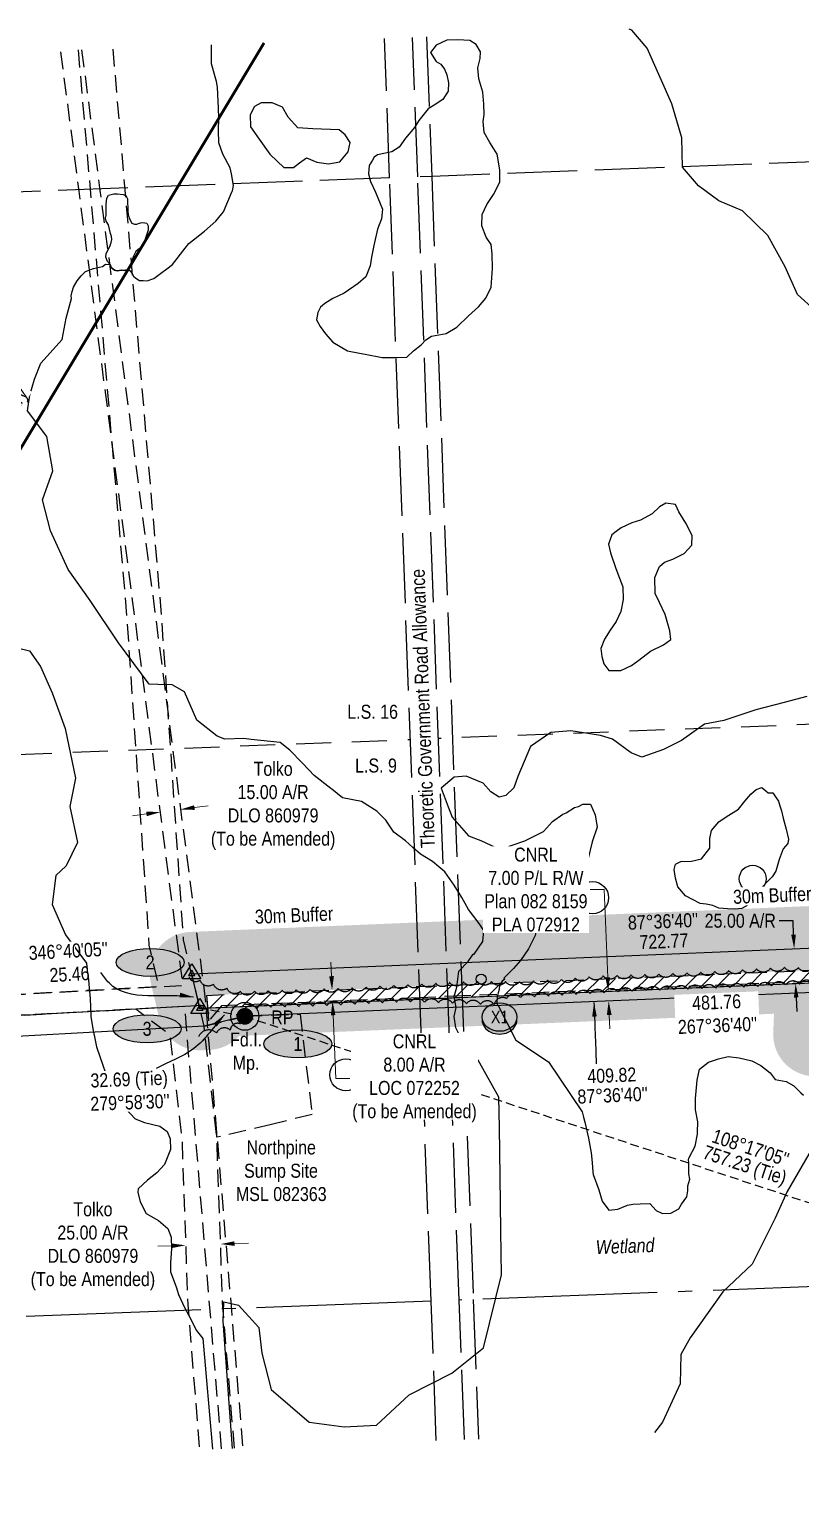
# Model space of a CAD drawing. Extents: x 659618 to 663059, y 6178642 to 6181580.
# Drawn here: x 660386 to 660939, y 6178898 to 6179942 of the extents above; entities that cross this region are included whole.
import ezdxf
from ezdxf.enums import TextEntityAlignment as Align

# ---------------------------------------------------------------- set-up
doc = ezdxf.new("R2010")
doc.units = 0
doc.header["$LTSCALE"] = 5
doc.header["$PDSIZE"] = 0.5
for name, pattern in [('0', [1, 1, 0]), ('DASHDOT2', [12.7, 6.35, -3.175, 0, -3.175]), ('foc-ACCESSROAD', [3.75, 2.5, -1.25]), ('foc-LSD', [8, 5, -3]), ('foc-QUARTERLINE', [33, 25, -3, 2, -3]), ('foc-TIELINE', [1.875, 1.25, -0.625]), ('foc-UNSURVEYED', [12.5, 10, -2.5])]:
    doc.linetypes.add(name, pattern=pattern)
doc.layers.get('Defpoints').update_dxf_attribs({"color": 9})
for name, color, linetype in [('35', 37, 'Continuous'), ('AS-WILDLIFE', 131, 'DASHDOT2'), ('C-AR', 13, 'foc-ACCESSROAD'), ('C-RW', 13, 'Continuous'), ('F-AR', 190, 'foc-ACCESSROAD'), ('F-WS', 190, 'foc-ACCESSROAD'), ('L-BD', 7, 'Continuous'), ('L-MON', 1, 'Continuous'), ('L-QSEC', 8, 'foc-QUARTERLINE'), ('L-ROAD-T', 7, 'Continuous'), ('L-SECTION-LSD', 7, 'foc-LSD'), ('L-TIE', 7, 'foc-TIELINE'), ('L-TIE-T', 7, 'Continuous'), ('L-USEC', 7, 'foc-UNSURVEYED'), ('P-BUFFER-H 30m', 51, 'Continuous'), ('P-BUFFER-T', 40, 'Continuous'), ('P-CROSSINGS', 250, 'Continuous'), ('P-ELEVATION', 7, 'Continuous'), ('P-PROPOSED', 10, 'Continuous'), ('P-PROPOSED-EXISTING-H', 59, 'Continuous'), ('P-PROPOSED-H', 21, 'Continuous'), ('P-TXT', 4, 'Continuous'), ('T-BUSH', 110, '0'), ('T-WATER', 160, 'Continuous'), ('WETLAND', 143, 'Continuous')]:
    doc.layers.add(name, color=color, linetype=linetype)
for name, color, linetype, lineweight in [('C-EZE-T', 13, 'Continuous', 9), ('C-RW-T', 13, 'Continuous', 9), ('F-AR-T', 190, 'Continuous', 9), ('F-WS-T', 190, 'Continuous', 9)]:
    doc.layers.add(name, color=color, linetype=linetype, lineweight=lineweight)
doc.styles.add('100L', font='ARIALN.TTF', dxfattribs={"height": 11})
doc.styles.add('240', font='ARIALN.TTF', dxfattribs={"height": 30})
doc.styles.add('80', font='ARIALN.TTF', dxfattribs={"height": 10})
doc.styles.add('80CG', font='ARIALN.TTF', dxfattribs={"height": 10})
doc.styles.add('80L', font='ARIALN.TTF', dxfattribs={"height": 10})
doc.styles.add('Crossing', font='ARIALN.TTF', dxfattribs={"height": 10})
doc.dimstyles.new('Compass 5 000', dxfattribs={"dimscale": 5, "dimtxt": 9, "dimasz": 2, "dimexe": 0.2, "dimexo": 0.0625, "dimgap": 0.5, "dimtad": 0, "dimtih": 1, "dimtoh": 1, "dimzin": 0, "dimdsep": 46, "dimtxsty": '80CG', "dimcen": 0.1, "dimse1": 1, "dimse2": 1, "dimclrd": 256, "dimclrt": 256, "dimaunit": 1, "dimadec": 4, "dimazin": 0, "dimtfac": 0.06, "dimtofl": 0, "dimtmove": 0, "dimatfit": 1, "dimfxl": 0.2, "dimtolj": 1, "dimtzin": 0, "dimlwd": -1, "dimarcsym": 0})

# ---------------------------------------------------------------- blocks, each defined once
blk = doc.blocks.new('fdia')
at = {"color": 255, "const_width": 1}
blk.add_lwpolyline([(-0.5, 0, 1), (0.5, 0, 1)], format="xyb", close=True, dxfattribs=at)
blk = doc.blocks.new('Fdiaa')
blk.add_blockref('fdia', (0, 0))
blk = doc.blocks.new('fdib')
at = {"color": 1, "const_width": 1.6}
blk.add_lwpolyline([(-0.4, 0, 1), (0.4, 0, 1)], format="xyb", close=True, dxfattribs=at)
at = {"color": 1}
blk.add_circle((0, 0), 0.8, dxfattribs=at)
blk = doc.blocks.new('Fdibb')
blk.add_blockref('fdib', (0, 0))
blk = doc.blocks.new('fdicc')
for name in ['Fdibb', 'Fdiaa']:
    blk.add_blockref(name, (0, 0))
blk = doc.blocks.new('FDI')
blk.add_blockref('fdicc', (0, 0))
blk = doc.blocks.new('*U555')
at = {"layer": '35', "color": 3}
blk.add_circle((0, 0), 10, dxfattribs=at)
at = {"layer": '35', "color": 3, "style": '80'}
blk.add_attdef('RP_001', (18.9, -5.8), '', height=10, dxfattribs=at)
blk = doc.blocks.new('*D552')
at = {"layer": 'C-RW-T', "transparency": 16777216}
for p, q in [((660798, 6179326), (660788, 6179326)), ((660800.6, 6179263.2), (660798, 6179326)), ((660801.7, 6179236.2), (660802.1, 6179226.3))]:
    blk.add_line(p, q, dxfattribs=at)
for points in [[(660802.2, 6179263.3), (660798.9, 6179263.2), (660801, 6179253.2)], [(660803.4, 6179236.3), (660800, 6179236.2), (660801.3, 6179246.2)]]:
    blk.add_solid(points, dxfattribs=at)
at = {"layer": 'Defpoints', "color": 0, "transparency": 16777216}
for p in [(660801, 6179253.2), (660826.4, 6179254.3), (660826.7, 6179247.3)]:
    blk.add_point(p, dxfattribs=at)
at = {"layer": 'C-RW-T', "transparency": 16777216, "insert": (660749.2, 6179326), "char_height": 10, "attachment_point": 5, "style": '80CG', "bg_fill": 3, "box_fill_scale": 1.1, "bg_fill_color": 256, "bg_fill_true_color": 13158600, "bg_fill_transparency": 0}
blk.add_mtext('\\A1;CNRL\\P7.00 P/L R/W\\PPlan 082 8159\\PPLA 072912', dxfattribs=at)
blk = doc.blocks.new('*D553')
at = {"layer": 'C-EZE-T', "transparency": 16777216}
for p, q in [((660602.9, 6179264.1), (660602.5, 6179274)), ((660604.1, 6179236.1), (660605.9, 6179190.9)), ((660605.9, 6179190.9), (660615.9, 6179190.9))]:
    blk.add_line(p, q, dxfattribs=at)
for points in [[(660604.6, 6179264.1), (660601.2, 6179264), (660603.3, 6179254.1)], [(660605.7, 6179236.2), (660602.4, 6179236), (660603.6, 6179246.1)]]:
    blk.add_solid(points, dxfattribs=at)
at = {"layer": 'Defpoints', "color": 0, "transparency": 16777216}
for p in [(660643.1, 6179255.7), (660643.4, 6179247.7), (660603.6, 6179246.1)]:
    blk.add_point(p, dxfattribs=at)
at = {"layer": 'C-EZE-T', "transparency": 16777216, "insert": (660662.3, 6179190.9), "char_height": 10, "attachment_point": 5, "style": '80CG', "bg_fill": 3, "box_fill_scale": 1.1, "bg_fill_color": 256, "bg_fill_true_color": 13158600, "bg_fill_transparency": 0}
blk.add_mtext('\\A1;CNRL\\P8.00 A/R\\PLOC 072252\\P(To be Amended)', dxfattribs=at)
blk = doc.blocks.new('*D554')
at = {"layer": 'C-EZE-T', "transparency": 16777216}
for p, q in [((661047.5, 6179328.2), (661037.5, 6179328.2)), ((661049.4, 6179282.6), (661047.5, 6179328.2)), ((661050.6, 6179254.6), (661051, 6179244.6))]:
    blk.add_line(p, q, dxfattribs=at)
for points in [[(661051.1, 6179282.7), (661047.8, 6179282.5), (661049.8, 6179272.6)], [(661052.3, 6179254.7), (661048.9, 6179254.5), (661050.2, 6179264.6)]]:
    blk.add_solid(points, dxfattribs=at)
at = {"layer": 'Defpoints', "color": 0, "transparency": 16777216}
for p in [(661049.8, 6179272.6), (660899, 6179266.3), (660899.3, 6179258.3)]:
    blk.add_point(p, dxfattribs=at)
at = {"layer": 'C-EZE-T', "transparency": 16777216, "insert": (660991.2, 6179328.2), "char_height": 10, "attachment_point": 5, "style": '80CG'}
blk.add_mtext('\\A1;CNRL\\P8.00 A/R\\PLOC 072252\\P(To be Amended)', dxfattribs=at)
blk = doc.blocks.new('we')
at = {"layer": 'P-ELEVATION'}
h = blk.add_hatch(color=111, dxfattribs=at)
h.dxf.hatch_style = 1
edge = h.paths.add_edge_path()
edge.add_ellipse((0, 0), major_axis=(-24.4, 0), ratio=0.410256, start_angle=0, end_angle=360)
at = {"layer": 'P-ELEVATION', "color": 7, "flags": 128}
blk.add_lwpolyline([(0, 0, 12.5, 0, 0), (-12.4, -6.4, 0, 0, 0)], format="xyseb", dxfattribs=at)
at = {"layer": 'P-ELEVATION', "color": 7}
blk.add_ellipse((0, 0), major_axis=(-24.4, 0), ratio=0.410256, dxfattribs=at)
at = {"layer": 'P-ELEVATION', "style": '80'}
blk.add_attdef('ELEVATION', text='', height=10, dxfattribs=at).set_placement((0, 0), align=Align.MIDDLE_CENTER)
blk = doc.blocks.new('*D558')
at = {"layer": 'Defpoints', "color": 0, "transparency": 16777216}
for p in [(660498.5, 6179071.4), (660523.9, 6179058.7), (660499, 6179057.9)]:
    blk.add_point(p, dxfattribs=at)
at = {"layer": 'F-AR-T', "transparency": 16777216}
for p, q in [((660488.5, 6179071), (660478.5, 6179070.7)), ((660533.5, 6179072.6), (660543.4, 6179073))]:
    blk.add_line(p, q, dxfattribs=at)
for points in [[(660488.4, 6179072.7), (660488.5, 6179069.4), (660498.5, 6179071.4)], [(660533.4, 6179074.3), (660533.5, 6179071), (660523.5, 6179072.3)]]:
    blk.add_solid(points, dxfattribs=at)
at = {"layer": 'F-AR-T', "transparency": 16777216, "insert": (660432.1, 6179070.7), "char_height": 10, "attachment_point": 5, "style": '80CG'}
blk.add_mtext('\\A1;Tolko\\P25.00 A/R\\PDLO 860979\\P(To be Amended)', dxfattribs=at)
blk = doc.blocks.new('*D625')
at = {"layer": 'Defpoints', "color": 0, "transparency": 16777216}
for p in [(660480.3, 6179382), (660494.8, 6179383.9), (660494.8, 6179383.4)]:
    blk.add_point(p, dxfattribs=at)
at = {"layer": 'F-AR-T', "transparency": 16777216}
for p, q in [((660504.8, 6179384.7), (660514.7, 6179386)), ((660470.5, 6179380.2), (660460.5, 6179378.9))]:
    blk.add_line(p, q, dxfattribs=at)
for points in [[(660470.2, 6179381.9), (660470.7, 6179378.6), (660480.4, 6179381.5)], [(660504.5, 6179386.4), (660505, 6179383.1), (660494.8, 6179383.4)]]:
    blk.add_solid(points, dxfattribs=at)
at = {"layer": 'F-AR-T', "transparency": 16777216, "insert": (660561.1, 6179386), "char_height": 10, "attachment_point": 5, "style": '80CG'}
blk.add_mtext('\\A1;Tolko\\P15.00 A/R\\PDLO 860979\\P(To be Amended)', dxfattribs=at)
blk = doc.blocks.new('xing2')
h = blk.add_hatch(color=50)
h.dxf.hatch_style = 1
edge = h.paths.add_edge_path()
edge.add_ellipse((0, 0), major_axis=(-12.5, 0), ratio=0.816297, start_angle=0, end_angle=360)
h = blk.add_hatch(color=250)
h.dxf.hatch_style = 1
edge = h.paths.add_edge_path()
edge.add_ellipse((0, -2), major_axis=(-12.5, 0), ratio=0.816297, start_angle=0, end_angle=180)
edge.add_line((12.5, -2), (12.5, 0))
edge.add_ellipse((0, 0), major_axis=(-12.5, 0), ratio=0.816297, start_angle=0, end_angle=180, ccw=False)
edge.add_line((-12.5, 0), (-12.5, -2))
at = {"color": 250}
blk.add_ellipse((0, 0), major_axis=(-12.5, 0), ratio=0.816297, dxfattribs=at)
blk.add_ellipse((0, -2), major_axis=(-12.5, 0), ratio=0.816297, start_param=0, end_param=3.141593, dxfattribs=at)
at = {"color": 250, "style": 'Crossing'}
blk.add_attdef('CROSSING', text='', height=9, dxfattribs=at).set_placement((0.1, 0), align=Align.MIDDLE_CENTER)
at = {"color": 250, "style": 'Crossing', "flags": 1}
for tag, p in [('OWNER', (0.1, -12.5)), ('DESCRIPTION', (0.1, -25.8)), ('LOCATION', (0.1, -39.3)), ('DWG_REF', (0.1, -52.8))]:
    blk.add_attdef(tag, text='', height=9, dxfattribs=at).set_placement(p, align=Align.MIDDLE_CENTER)
blk = doc.blocks.new('*D641')
at = {"layer": 'Defpoints', "color": 0, "transparency": 16777216}
for p in [(660872.1, 6179281.2), (660934.1, 6179283.8), (660873.1, 6179256.2)]:
    blk.add_point(p, dxfattribs=at)
at = {"layer": 'P-TXT', "transparency": 16777216}
for p, q in [((660933.3, 6179303.7), (660923.3, 6179303.7)), ((660933.7, 6179293.7), (660933.3, 6179303.7)), ((660935.6, 6179248.8), (660936, 6179238.8))]:
    blk.add_line(p, q, dxfattribs=at)
for points in [[(660935.3, 6179293.8), (660932, 6179293.7), (660934.1, 6179283.8)], [(660937.2, 6179248.9), (660933.9, 6179248.7), (660935.1, 6179258.8)]]:
    blk.add_solid(points, dxfattribs=at)
at = {"layer": 'P-TXT', "transparency": 16777216, "insert": (660895.5, 6179303.7), "char_height": 10, "attachment_point": 5, "style": '80CG'}
blk.add_mtext('\\A1;25.00 A/R', dxfattribs=at)
blk = doc.blocks.new('TRIA')
blk.add_hatch(color=255).paths.add_polyline_path([(-0.04, 1.52), (-1.47, -0.87), (1.39, -0.87)])
blk = doc.blocks.new('Hybrid_EC')
at = {"color": 251}
for points in [[(-1.3, -0.74), (0, 1.42), (1.3, -0.74)], [(0.47, -0.26), (0, 0.53), (-0.47, -0.26)]]:
    blk.add_lwpolyline(points, close=True, dxfattribs=at)
at = {"layer": 'Defpoints'}
blk.add_circle((0, 0), 0.05, dxfattribs=at)
at = {"xscale": 1.2, "yscale": 1.2, "zscale": 1.2}
blk.add_blockref('TRIA', (0.05, 0.06), dxfattribs=at)

msp = doc.modelspace()

# ---------------------------------------------------------------- hatches: boundary and pattern name
at = {"layer": 'P-BUFFER-H 30m'}
h = msp.add_hatch(color=256, dxfattribs=at)
h.dxf.hatch_style = 1
h.paths.add_polyline_path([(661254.757, 6179297.132, 0.41418657), (661223.539, 6179325.848), (660501.533, 6179295.727, 0.47132579), (660473.597, 6179258.843), (660479.468, 6179234.07, 0.35931825), (660509.904, 6179211.018), (660515.583, 6179211.255, 0.20318852), (660536.738, 6179221.283), (660667.128, 6179226.692), (660919.634, 6179237.168), (660919.114, 6179223.474, 0.43775011), (660950.337, 6179192.367), (661000.284, 6179194.45, 0.39106232), (661029.007, 6179223.28), (661029.708, 6179241.735), (661226.701, 6179249.908, 0.41430758), (661255.426, 6179281.129)])
h.paths.add_polyline_path([(661224.789, 6179295.879), (661225.833, 6179270.906), (660999.885, 6179261.48), (661000.177, 6179254.487), (660999.034, 6179224.419), (660949.087, 6179222.335), (660950.229, 6179252.403), (660990.187, 6179254.07), (660989.896, 6179261.063), (660508.654, 6179240.987), (660502.783, 6179265.759)], flags=16)
h.paths.add_polyline_path([(661224.789, 6179295.879), (661225.458, 6179279.876), (660665.885, 6179256.661), (660513.598, 6179250.343), (660514.332, 6179241.224), (660508.654, 6179240.987), (660502.783, 6179265.759)], flags=0)
at = {"layer": 'P-PROPOSED-EXISTING-H'}
h = msp.add_hatch(dxfattribs=at)
h.set_pattern_fill('ANSI31', color=256, scale=2.499539)
h.set_pattern_definition([(45, (121.906, 1137.984), (-5.611625831, 5.611625831), [])])
h.paths.add_polyline_path([(661225.833, 6179270.906), (661225.458, 6179279.876), (660665.885, 6179256.661), (660513.598, 6179250.343), (660514.332, 6179241.224), (660989.896, 6179261.063), (660999.885, 6179261.48)])
at = {"layer": 'P-PROPOSED-H'}
h = msp.add_hatch(color=256, dxfattribs=at)
h.dxf.hatch_style = 1
h.paths.add_polyline_path([(661225.458, 6179279.876), (661224.789, 6179295.879), (660502.783, 6179265.759), (660508.654, 6179240.987), (660514.332, 6179241.224), (660513.598, 6179250.343), (660665.885, 6179256.661)])
h.paths.add_polyline_path([(661000.177, 6179254.487), (660999.885, 6179261.48), (660989.896, 6179261.063), (660990.187, 6179254.07), (660950.229, 6179252.403), (660949.087, 6179222.335), (660999.034, 6179224.419)])

# ---------------------------------------------------------------- linework, layer by layer
at = {"layer": 'AS-WILDLIFE', "const_width": 2}
msp.add_lwpolyline([(660554.589, 6179932.129), (660322.463, 6179545.258), (659900.073, 6178964.469), (659844.927, 6178900.133)], dxfattribs=at)
at = {"layer": 'C-AR'}
msp.add_lwpolyline([(660524.237, 6179242.78), (660515.066, 6179232.119), (660514.241, 6179242.358), (660513.598, 6179250.343), (660665.885, 6179256.661), (660696.029, 6179257.911), (661226.814, 6179279.933), (661226.907, 6179277.744), (661227.151, 6179271.944), (660696.324, 6179249.92), (660666.181, 6179248.669), (660524.237, 6179242.78)], close=True, dxfattribs=at)
at = {"layer": 'C-RW'}
msp.add_lwpolyline([(659776.07, 6178912.435), (659858.64, 6178999.669), (659872.384, 6179014.19), (659992.506, 6179141.096), (660034.598, 6179160.406), (660090.013, 6179220.124), (660510.854, 6179243.243), (660510.972, 6179241.084), (661285.752, 6179273.405), (661286.043, 6179266.413), (660540.829, 6179235.324), (660511.676, 6179228.268), (660095.732, 6179205.418), (660043.562, 6179148.018), (660001.397, 6179128.675), (659880.05, 6179000.477), (659873.156, 6178993.195), (659782.85, 6178897.791)], dxfattribs=at)
at = {"layer": 'Defpoints', "color": 2}
for centre, radius in [((660904.418, 6179333.83), 9.585), ((660789.782, 6179320.237), 11.502), ((660613.21, 6179193.46), 11.499)]:
    msp.add_circle(centre, radius, dxfattribs=at)
at = {"layer": 'Defpoints', "color": 5}
msp.add_circle((660709.969, 6179261.893), 3.594, dxfattribs=at)
at = {"layer": 'F-AR', "flags": 128}
for points in [[(659763.231, 6179225.6), (659863.132, 6179229.859), (659914.171, 6179232.036), (659914.761, 6179232.046), (660024.754, 6179234.011), (660088.312, 6179235.148), (660227.104, 6179242.746), (660225.739, 6179276.803), (660272.551, 6179278.588), (660274.351, 6179245.332), (660496.616, 6179257.441), (660422.239, 6179825.934), (660409.063, 6179926.639)], [(660421.535, 6179927.11), (660456.334, 6179520.597), (660472.22, 6179286.333), (660479.281, 6179256.538), (660088.348, 6179235.031), (659915.471, 6179233.206), (659764.494, 6179227.291)], [(660424.023, 6179927.203), (660437.138, 6179826.496), (660512.324, 6179249.16), (660512.968, 6179241.175), (660513.792, 6179230.936), (660513.976, 6179228.805), (660520.684, 6179150.876), (660520.957, 6179148.524), (660531.215, 6179024.928), (660539.398, 6178926.33)], [(660533.397, 6178926.103), (660524.936, 6179030.123), (660520.778, 6179148.77), (660511.688, 6179228.181), (660497.019, 6179290.086), (660481.257, 6179522.509), (660446.541, 6179928.053)], [(660524.241, 6178925.758), (660516.017, 6179024.353), (660499.065, 6179227.581), (660497.822, 6179242.482), (660088.857, 6179220.144), (660025.391, 6179219.009), (659915.401, 6179216.994), (659914.571, 6179217.028), (659863.678, 6179215.012), (659763.766, 6179211.053)], [(659765.045, 6179212.304), (659915.844, 6179218.212), (660088.839, 6179220.038), (660462.828, 6179240.613), (660487.213, 6179222.209), (660495.833, 6179146.908), (660499.976, 6179028.671), (660508.395, 6178925.16)]]:
    msp.add_lwpolyline(points, dxfattribs=at)
at = {"layer": 'F-WS'}
msp.add_lwpolyline([(660520.684, 6179150.876), (660511.668, 6179228.267), (660540.846, 6179235.325), (660580.343, 6179236.896), (660588.973, 6179165.04), (660559.832, 6179157.972), (660520.778, 6179148.77), (660520.684, 6179150.876)], close=True, dxfattribs=at)
at = {"layer": 'L-QSEC', "flags": 128}
for points in [[(661495.66, 6179062.454), (660704.356, 6179032.605), (660694.306, 6179032.226)], [(660674.208, 6179031.467), (659872.855, 6179001.239)]]:
    msp.add_lwpolyline(points, dxfattribs=at)
at = {"layer": 'L-SECTION-LSD'}
msp.add_line((661480.728, 6179464.454), (660679.449, 6179434.226), dxfattribs=at)
at = {"layer": 'L-TIE'}
for q in [(660508.654, 6179240.987), (661259.708, 6178997.799)]:
    msp.add_line((660540.846, 6179235.325), q, dxfattribs=at)
at = {"layer": 'L-USEC', "flags": 128}
for points in [[(660644.493, 6179835.468), (660640.8, 6179935.381)], [(660664.593, 6179836.211), (660660.899, 6179936.14)], [(660670.948, 6179936.519), (660674.641, 6179836.605)], [(661465.797, 6179866.452), (660674.641, 6179836.605), (660664.592, 6179836.226)], [(660644.493, 6179835.468), (659843.292, 6179805.242)], [(660674.207, 6179031.467), (660644.493, 6179835.468)], [(660694.306, 6179032.226), (660664.592, 6179836.226)], [(660674.641, 6179836.605), (660704.355, 6179032.605)], [(660677.899, 6178931.554), (660674.207, 6179031.467)], [(660697.998, 6178932.312), (660694.306, 6179032.226)], [(660704.355, 6179032.605), (660708.047, 6178932.691)]]:
    msp.add_lwpolyline(points, dxfattribs=at)
at = {"layer": 'P-PROPOSED', "flags": 128}
msp.add_lwpolyline([(660989.896, 6179261.063), (660508.654, 6179240.987), (660502.783, 6179265.759), (661224.789, 6179295.879), (661225.833, 6179270.906), (660999.885, 6179261.48), (661000.177, 6179254.487), (660999.034, 6179224.419), (660949.087, 6179222.335), (660950.229, 6179252.403), (660990.187, 6179254.07), (660989.896, 6179261.063)], dxfattribs=at)
at = {"layer": 'T-BUSH', "flags": 128}
for points in [[(661226.03, 6179279.858, -0.52056705), (661216.046, 6179280.373, -0.52056705), (661206.061, 6179280.888, -0.52056705), (661196.074, 6179281.308, -0.52056705), (661186.078, 6179281.091, -0.52056705), (661176.083, 6179280.875, -0.52056705), (661166.087, 6179280.806, -0.52056705), (661156.21, 6179281.393, -0.52056705), (661148.409, 6179287.647, -0.52056705), (661140.609, 6179293.901, -0.52056705), (661131.198, 6179293.561, -0.52056705), (661123.182, 6179287.84, -0.52056705), (661115.632, 6179281.285, -0.52056705), (661106.794, 6179277.986, -0.52056705), (661096.803, 6179277.597, -0.52056705), (661086.812, 6179277.209, -0.52056705), (661076.822, 6179276.82, -0.52056705), (661066.831, 6179276.431, -0.52056705), (661056.841, 6179276.043, -0.52056705), (661046.85, 6179275.654, -0.52056705), (661036.862, 6179275.219, -0.52056705), (661026.886, 6179274.551, -0.52056705), (661016.91, 6179273.883, -0.52056705), (661006.934, 6179273.214, -0.52056705), (660996.959, 6179272.546, -0.52056705), (660986.983, 6179271.878, -0.52056705), (660977.007, 6179271.209, -0.52056705), (660967.023, 6179270.687, -0.52056705), (660957.035, 6179270.225, -0.52056705), (660947.048, 6179269.764, -0.52056705), (660937.072, 6179270.193, -0.52056705), (660927.095, 6179270.409, -0.52056705), (660917.113, 6179269.84, -0.52056705), (660907.131, 6179269.272, -0.52056705), (660897.151, 6179268.674, -0.52056705), (660887.171, 6179268.073, -0.52056705), (660877.191, 6179267.472, -0.52056705), (660867.211, 6179266.871, -0.52056705), (660857.222, 6179266.451, -0.52056705), (660847.232, 6179266.032, -0.52056705), (660837.243, 6179265.614, -0.52056705), (660827.252, 6179265.243, -0.52056705), (660817.258, 6179264.927, -0.52056705), (660807.265, 6179264.611, -0.52056705), (660797.272, 6179264.296, -0.52056705), (660787.305, 6179263.56, -0.52056705), (660777.348, 6179262.653, -0.52056705), (660767.391, 6179261.746, -0.52056705), (660757.41, 6179261.17, -0.52056705), (660747.426, 6179260.642, -0.52056705), (660737.442, 6179260.113, -0.52056705), (660727.444, 6179260.144, -0.52056705), (660717.446, 6179260.189, -0.52056705), (660707.448, 6179260.234, -0.52056705), (660697.457, 6179259.937, -0.52056705), (660687.471, 6179259.445, -0.52056705), (660677.485, 6179258.954, -0.52056705), (660667.499, 6179258.462, -0.52056705), (660657.513, 6179257.97, -0.52056705), (660647.527, 6179257.479, -0.52056705), (660637.547, 6179256.88, -0.52056705), (660627.567, 6179256.278, -0.52056705), (660617.587, 6179255.676, -0.52056705), (660607.596, 6179255.302, -0.52056705), (660597.603, 6179254.972, -0.52056705), (660587.611, 6179254.643, -0.52056705), (660577.618, 6179254.313, -0.52056705), (660567.625, 6179253.983, -0.52056705), (660557.633, 6179253.653, -0.52056705), (660547.64, 6179253.324, -0.52056705), (660537.647, 6179252.994, -0.52056705), (660528.015, 6179255.487, -0.52056705), (660518.425, 6179258.315, -0.52056705), (660508.835, 6179261.144, -0.52056705), (660501.018, 6179263.449, -0.52056705)], [(661204.085, 6179157.775, 0.52056705), (661214.017, 6179156.615, 0.52056705), (661223.95, 6179155.456, 0.52056705), (661233.904, 6179155.175, 0.52056705), (661243.881, 6179155.849, 0.52056705), (661253.872, 6179156.234, 0.52056705), (661260.453, 6179160.001, 0.52056705), (661260.931, 6179169.99, 0.52056705), (661261.41, 6179179.979, 0.52056705), (661261.888, 6179189.967, 0.52056705), (661262.366, 6179199.956, 0.52056705), (661263.049, 6179209.932, 0.52056705), (661263.75, 6179219.908, 0.52056705), (661264.45, 6179229.883, 0.52056705), (661257.569, 6179232.895, 0.52056705), (661247.57, 6179233.043, 0.52056705), (661237.571, 6179233.192, 0.52056705), (661227.572, 6179233.341, 0.52056705), (661225.888, 6179242.531, 0.52056705), (661224.904, 6179252.483, 0.52056705), (661221.578, 6179261.785, 0.52056705), (661217.299, 6179270.823, 0.52056705), (661207.618, 6179270.987, 0.52056705), (661197.624, 6179270.638, 0.52056705), (661187.63, 6179270.288, 0.52056705), (661177.636, 6179269.939, 0.52056705), (661167.642, 6179269.589, 0.52056705), (661157.656, 6179269.059, 0.52056705), (661147.672, 6179268.506, 0.52056705), (661137.687, 6179267.954, 0.52056705), (661127.702, 6179267.402, 0.52056705), (661117.718, 6179266.85, 0.52056705), (661107.728, 6179266.403, 0.52056705), (661097.737, 6179265.972, 0.52056705), (661087.746, 6179265.541, 0.52056705), (661077.755, 6179265.11, 0.52056705), (661067.764, 6179264.688, 0.52056705), (661057.773, 6179264.266, 0.52056705), (661047.782, 6179263.845, 0.52056705), (661037.791, 6179263.423, 0.52056705), (661027.8, 6179263.002, 0.52056705), (661017.809, 6179262.58, 0.52056705), (661007.818, 6179262.159, 0.52056705), (660997.827, 6179261.737, 0.52056705), (660987.835, 6179261.316, 0.52056705), (660977.851, 6179260.76, 0.52056705), (660967.87, 6179260.149, 0.52056705), (660957.889, 6179259.539, 0.52056705), (660947.907, 6179258.928, 0.52056705), (660937.926, 6179258.318, 0.52056705), (660927.945, 6179257.707, 0.52056705), (660917.963, 6179257.097, 0.52056705), (660907.978, 6179256.574, 0.52056705), (660897.984, 6179256.216, 0.52056705), (660887.99, 6179255.858, 0.52056705), (660877.997, 6179255.5, 0.52056705), (660868.003, 6179255.142, 0.52056705), (660858.01, 6179254.784, 0.52056705), (660848.016, 6179254.426, 0.52056705), (660838.023, 6179254.067, 0.52056705), (660828.029, 6179253.709, 0.52056705), (660818.037, 6179253.319, 0.52056705), (660808.053, 6179252.744, 0.52056705), (660798.07, 6179252.169, 0.52056705), (660788.087, 6179251.594, 0.52056705), (660778.103, 6179251.019, 0.52056705), (660768.12, 6179250.444, 0.52056705), (660758.136, 6179249.869, 0.52056705), (660748.154, 6179249.269, 0.52056705), (660738.173, 6179248.653, 0.52056705), (660728.192, 6179248.037, 0.52056705), (660719.408, 6179243.709, 0.52056705), (660709.45, 6179243.956, 0.52056705), (660699.458, 6179244.333, 0.52056705), (660689.465, 6179244.71, 0.52056705), (660679.47, 6179245.046, 0.52056705), (660669.474, 6179245.323, 0.52056705), (660659.478, 6179245.6, 0.52056705), (660649.486, 6179245.507, 0.52056705), (660639.499, 6179244.998, 0.52056705), (660629.512, 6179244.489, 0.52056705), (660619.525, 6179243.979, 0.52056705), (660609.538, 6179243.47, 0.52056705), (660599.551, 6179242.961, 0.52056705), (660589.56, 6179242.564, 0.52056705), (660579.562, 6179242.338, 0.52056705), (660569.565, 6179242.111, 0.52056705), (660559.568, 6179241.884, 0.52056705), (660549.609, 6179241.052, 0.52056705), (660539.994, 6179239.627, 0.52056705), (660537.795, 6179229.871, 0.52056705), (660530.402, 6179225.416, 0.52056705), (660520.604, 6179223.412, 0.52056705), (660507.812, 6179220.797, 0.52056705)]]:
    msp.add_lwpolyline(points, format="xyb", dxfattribs=at)
at = {"layer": 'T-WATER'}
msp.add_lwpolyline([(660949.011, 6179740.603), (660936.526, 6179751.947), (660927.698, 6179771.801), (660915.187, 6179794.399), (660897.123, 6179811.885), (660880.256, 6179819.051), (660865.691, 6179829.736), (660854.194, 6179843.211), (660853.737, 6179864.207), (660846.577, 6179888.611), (660828.766, 6179928.466), (660817.892, 6179941.208), (660815.932, 6179941.988)], dxfattribs=at)
at = {"layer": 'WETLAND'}
for points in [[(660531.976, 6178926.05), (660525.322, 6179016.987), (660525.876, 6179030.857), (660536.417, 6179028.637), (660550.842, 6179012.549), (660553.061, 6178994.241), (660559.718, 6178968.166), (660586.903, 6178944.864), (660611.868, 6178941.536), (660635.17, 6178942.645), (660658.471, 6178964.282), (660688.984, 6178979.816), (660711.73, 6178998.124), (660724.49, 6179050.274), (660724.066, 6179081.832), (660723.543, 6179120.682), (660723.072, 6179155.657), (660722.78, 6179177.365), (660707.847, 6179203.95), (660697.861, 6179215.046), (660691.831, 6179227.106), (660690.603, 6179235.085), (660692.181, 6179241.573), (660690.779, 6179249.463), (660692.51, 6179256.225), (660694.154, 6179267.733), (660700.73, 6179274.582), (660704.386, 6179279.93), (660705.113, 6179279.788), (660711.141, 6179288.83), (660711.963, 6179296.775), (660708.675, 6179301.707), (660701.004, 6179311.844), (660696.072, 6179320.338), (660690.592, 6179329.105), (660684.017, 6179338.695), (660679.699, 6179342.337), (660675.249, 6179346.092), (660666.482, 6179351.298), (660661.037, 6179356.184), (660655.796, 6179360.887), (660647.577, 6179367.189), (660641.823, 6179375.683), (660635.247, 6179382.258), (660624.288, 6179389.108), (660610.863, 6179391.848), (660603.097, 6179397.86), (660602.369, 6179398.423), (660590.588, 6179407.739), (660586.775, 6179411.671), (660581.82, 6179416.78), (660573.053, 6179425.822), (660566.203, 6179431.302), (660545.38, 6179433.493), (660540.175, 6179434.315), (660526.509, 6179433.769), (660526.475, 6179433.767), (660526.431, 6179433.798), (660520.984, 6179435.827), (660506.414, 6179447.407), (660497.623, 6179467.574), (660488.869, 6179472.548), (660478.641, 6179472.871), (660472.38, 6179473.069), (660450.287, 6179502.737), (660430.088, 6179533.036), (660414.307, 6179555.129), (660401.683, 6179582.902), (660396.002, 6179604.995), (660403.351, 6179625.832), (660399.158, 6179650.444), (660385.271, 6179668.749), (660386.907, 6179679.949), (660390.179, 6179691.401), (660394.739, 6179702.835), (660410.02, 6179719.76), (660413.045, 6179735.028), (660416.68, 6179749.116), (660416.609, 6179751.064), (660417.209, 6179754.234), (660418.243, 6179757.276), (660420.801, 6179761.806), (660423.676, 6179765.489), (660426.864, 6179768.468), (660432.517, 6179770.679), (660439.061, 6179772.065), (660441.151, 6179773.716), (660444.496, 6179773.504), (660445.222, 6179771.339), (660446.416, 6179770.481), (660447.486, 6179769.49), (660449.439, 6179769.046), (660452.525, 6179769.418), (660454.598, 6179769.237), (660457.025, 6179769.971), (660458.82, 6179768.931), (660459.885, 6179767.254), (660461.253, 6179765.158), (660462.881, 6179763.787), (660465.378, 6179762.163), (660467.966, 6179761.972), (660471.121, 6179761.945), (660473.581, 6179762.726), (660475.601, 6179763.568), (660480.471, 6179767.132), (660485.02, 6179770.462), (660489.097, 6179773.447), (660498.223, 6179785.232), (660500.854, 6179788.629), (660511.862, 6179797.393), (660519.972, 6179804.575), (660524.473, 6179809.816), (660525.641, 6179811.175), (660531.888, 6179825.929), (660531.985, 6179826.158), (660532.824, 6179830.122), (660531.236, 6179838.386), (660530.385, 6179842.814), (660525.103, 6179852.451), (660522.335, 6179860.707), (660522.009, 6179869.544), (660522.174, 6179878.399), (660521.905, 6179885.712), (660521.74, 6179890.181), (660521.359, 6179900.491), (660520.474, 6179904.604), (660517.064, 6179917.172), (660517, 6179917.408), (660517, 6179930.711)], [(660366.097, 6179501.871), (660386.625, 6179496.878), (660394.503, 6179485.694), (660403.024, 6179466.875), (660412.256, 6179441.311), (660419.712, 6179405.804), (660415.451, 6179385.566), (660421.132, 6179359.646), (660412.966, 6179342.958), (660405.487, 6179336.233), (660402.887, 6179315.428), (660412.422, 6179293.757), (660427.448, 6179273.451), (660427.863, 6179267.794), (660428.477, 6179265.914), (660428.884, 6179261.319), (660429.381, 6179255.697), (660430.187, 6179248.105), (660430.642, 6179235.785), (660430.671, 6179234.981), (660432.354, 6179225.056), (660433.719, 6179218.147), (660434.621, 6179213.575), (660441.397, 6179194.113), (660449.946, 6179176.556), (660453.376, 6179172.12), (660455.478, 6179169.401), (660462.335, 6179162.032), (660469.017, 6179159.387), (660479.918, 6179156.635), (660485.324, 6179152.892), (660487.359, 6179147.71), (660487.639, 6179140.099), (660483.302, 6179129.162), (660477.728, 6179123.174), (660471.073, 6179117.935), (660464.447, 6179111.908), (660464.271, 6179109.536), (660465.847, 6179102.498), (660470.103, 6179094.244), (660478.986, 6179089.052), (660485.775, 6179083.52), (660488.112, 6179077.299), (660488.422, 6179068.899), (660487.728, 6179059.149), (660487.717, 6179052.315), (660491.796, 6179041.689), (660493.315, 6179036.225), (660497.609, 6179026.921), (660502.137, 6179018.415), (660506.047, 6179010.72), (660510.708, 6179004.625), (660517.791, 6178925.515)], [(660943.063, 6179464.309), (660927.028, 6179460.054), (660906.713, 6179454.663), (660895.259, 6179450.845), (660883.686, 6179446.987), (660869.951, 6179444.563), (660853.388, 6179432.848), (660840.46, 6179426.384), (660825.109, 6179420.728), (660817.433, 6179423.96), (660814.031, 6179426.445), (660807.702, 6179431.068), (660803.993, 6179433.777), (660795.567, 6179436.458), (660774.271, 6179439.651), (660759.793, 6179438.617), (660745.314, 6179428.533), (660736.265, 6179407.074), (660736.32, 6179406.935), (660733.334, 6179398.971), (660727.58, 6179393.492), (660722.922, 6179392.122), (660716.895, 6179395.958), (660711.415, 6179402.259), (660699.36, 6179407.191), (660690.592, 6179406.643), (660681.277, 6179398.697), (660686.482, 6179385.272), (660689.222, 6179377.875), (660701.004, 6179364.449), (660709.771, 6179361.161), (660723.744, 6179354.86), (660731.416, 6179357.6), (660741.279, 6179360.887), (660754.705, 6179367.737), (660761.006, 6179374.861), (660768.404, 6179380.066), (660770.87, 6179380.888), (660776.75, 6179384.913), (660779.701, 6179385.614), (660782.909, 6179387.19), (660788.405, 6179387.19), (660791.693, 6179379.518), (660793.062, 6179370.751), (660789.501, 6179360.34), (660786.487, 6179347.462), (660782.925, 6179338.969), (660776.075, 6179332.393), (660769.226, 6179327.187), (660761.006, 6179320.338), (660754.705, 6179312.666), (660750.321, 6179301.707), (660748.677, 6179293.213), (660744.019, 6179283.624), (660738.266, 6179275.404), (660733.06, 6179269.651), (660726.21, 6179262.527), (660727.025, 6179261.961), (660725.06, 6179260.39), (660723.185, 6179257.418), (660722.898, 6179254.976), (660722.345, 6179252.966), (660722.108, 6179252.103), (660721.533, 6179249.158), (660721.174, 6179244.849), (660721.964, 6179243.053), (660722.1, 6179243.072), (660734.893, 6179218.34), (660758.298, 6179202.737), (660782.215, 6179166.862), (660783.251, 6179163.178), (660784.296, 6179159.463), (660786.827, 6179147.992), (660788.794, 6179137.551), (660788.796, 6179137.535), (660789.572, 6179130.746), (660790.043, 6179123.76), (660790.155, 6179122.094), (660794.245, 6179111.206), (660796.66, 6179102.885), (660801.374, 6179096.488), (660807.931, 6179097.256), (660810.785, 6179098.413), (660814.673, 6179100.133), (660818.599, 6179100.804), (660823.86, 6179100.999), (660830.682, 6179101.251), (660835.267, 6179096.207), (660839.826, 6179094.278), (660845.788, 6179094.454), (660851.575, 6179097.435), (660853.328, 6179100.766), (660857.186, 6179106.027), (660857.887, 6179110.411), (660858.063, 6179114.093), (660859.29, 6179118.828), (660858.764, 6179122.51), (660858.764, 6179130.401), (660858.408, 6179132.85), (660858.731, 6179133.828), (660863.163, 6179142.392), (660864.78, 6179150.938), (660864.846, 6179151.289), (660864.863, 6179151.801), (660864.882, 6179152.389), (660865.12, 6179159.783), (660863.477, 6179168.276), (660863.477, 6179176.496), (660864.572, 6179189.647), (660866.216, 6179197.593), (660872.792, 6179202.524), (660879.916, 6179204.99), (660886.765, 6179206.634), (660894.711, 6179205.538), (660903.752, 6179203.346), (660910.328, 6179200.059), (660916.904, 6179194.853), (660920.465, 6179190.195), (660928.411, 6179188.551), (660933.891, 6179185.537), (660938.822, 6179180.606), (660940.748, 6179178.893)], [(660944.781, 6179137.123), (660929.068, 6179109.983), (660920.4, 6179090.912), (660903.93, 6179057.972), (660883.125, 6179038.034), (660859.72, 6179005.094), (660852.9, 6178993.159), (660852.592, 6178972.299), (660839.81, 6178944.69), (660834.031, 6178937.444)]]:
    msp.add_lwpolyline(points, dxfattribs=at)
for points in [[(660686.392, 6179897.512), (660682.495, 6179891.62), (660676.467, 6179887.702), (660672.038, 6179885.075), (660665.355, 6179876.616), (660662.25, 6179871.574), (660655.948, 6179863.95), (660651.244, 6179857.617), (660646.023, 6179854.139), (660635.81, 6179852.119), (660633.405, 6179850.388), (660632.248, 6179848.292), (660629.919, 6179844.511), (660629.324, 6179838.33), (660630.754, 6179833.045), (660634.329, 6179825.375), (660639.303, 6179813.24), (660638.739, 6179806.239), (660635.724, 6179798.737), (660633.272, 6179787.149), (660631.52, 6179778.872), (660630.514, 6179772.676), (660627.514, 6179764.763), (660621.928, 6179760.04), (660611.897, 6179753.1), (660603.814, 6179749.106), (660598.182, 6179745.613), (660594.986, 6179743.031), (660593.067, 6179739.264), (660592.031, 6179733.888), (660594.679, 6179729.058), (660598.574, 6179723.864), (660603.732, 6179717.895), (660614.248, 6179711.714), (660622.953, 6179709.982), (660627.093, 6179709.314), (660639.116, 6179706.883), (660649.816, 6179706.868), (660656.802, 6179707.126), (660661.567, 6179711.819), (660667.168, 6179716.132), (660670.335, 6179719.534), (660674.353, 6179722.146), (660684.977, 6179724.181), (660692.633, 6179728.57), (660700.975, 6179736.68), (660708.145, 6179743.104), (660713.26, 6179749.452), (660717.081, 6179757.395), (660718.24, 6179770.578), (660717.846, 6179781.24), (660717.193, 6179787.785), (660713.708, 6179792.995), (660710.529, 6179801.089), (660710.637, 6179809.306), (660714.078, 6179816.413), (660718.751, 6179823.566), (660723.364, 6179832.36), (660723.442, 6179841.396), (660721.389, 6179852.407), (660719.183, 6179856.431), (660716.14, 6179860.836), (660712.169, 6179868.08), (660711.47, 6179875.856), (660712.11, 6179880.806), (660711.837, 6179888.187), (660711.108, 6179896.783), (660708.279, 6179906.533), (660707.58, 6179914.309), (660709.392, 6179920.945), (660709.621, 6179925.881), (660706.548, 6179931.105), (660701.922, 6179933.809), (660693.262, 6179934.31), (660685.455, 6179934.022), (660677.768, 6179930.453), (660673.841, 6179925.38), (660677.782, 6179918.956), (660681.145, 6179917.028), (660683.747, 6179913.428), (660685.542, 6179909.389), (660686.576, 6179903.678), (660686.392, 6179897.512)], [(660575.661, 6179842.918), (660580.06, 6179846.365), (660584.87, 6179849.828), (660592.388, 6179846.821), (660600.667, 6179845.484), (660608.84, 6179847.017), (660614.747, 6179854.216), (660616.148, 6179860.837), (660612.649, 6179866.457), (660608.403, 6179869.996), (660589.455, 6179870.528), (660578.726, 6179871.363), (660571.864, 6179878.912), (660567.893, 6179886.156), (660560.375, 6179889.163), (660552.552, 6179889.285), (660547.712, 6179886.643), (660544.637, 6179880.781), (660544.954, 6179872.17), (660551.04, 6179863.361), (660558.846, 6179852.563), (660563.974, 6179847.414), (660568.66, 6179843.07), (660575.661, 6179842.918)], [(660461.766, 6179802.493), (660463.452, 6179802.298), (660464.723, 6179802.86), (660466.128, 6179803.299), (660467.67, 6179803.484), (660469.223, 6179803.413), (660470.656, 6179803.079), (660471.63, 6179801.182), (660471.744, 6179798.093), (660470.683, 6179795.347), (660469.76, 6179792.349), (660468.236, 6179788.169), (660465.383, 6179784.971), (660462.879, 6179782.816), (660461.193, 6179779.532), (660460.366, 6179777.44), (660459.434, 6179774.699), (660458.134, 6179771.429), (660457.025, 6179769.971), (660454.598, 6179769.237), (660452.525, 6179769.418), (660449.439, 6179769.046), (660447.486, 6179769.49), (660446.416, 6179770.481), (660445.222, 6179771.339), (660444.496, 6179773.504), (660442.481, 6179775.62), (660441.33, 6179778.8), (660441.622, 6179781.388), (660442.946, 6179784.014), (660444.509, 6179787.165), (660445.202, 6179789.381), (660445.642, 6179791.46), (660445.432, 6179793.643), (660444.707, 6179795.807), (660444.077, 6179798.877), (660443.194, 6179801.808), (660441.542, 6179804.583), (660441.208, 6179806.632), (660441.523, 6179808.577), (660441.515, 6179812.314), (660441.611, 6179816.699), (660441.971, 6179820.965), (660443.18, 6179823.201), (660447.149, 6179824.121), (660449.729, 6179824.216), (660453.755, 6179823.591), (660455.59, 6179822.885), (660456.841, 6179820.483), (660456.931, 6179818.038), (660457.083, 6179813.919), (660457.163, 6179811.731), (660457.392, 6179809.033), (660458.547, 6179805.725), (660460.061, 6179803.204), (660461.766, 6179802.493)], [(660801.297, 6179482.92), (660809.942, 6179482.829), (660817.629, 6179486.398), (660822.835, 6179490.287), (660831.238, 6179496.757), (660840.539, 6179501.207), (660845.745, 6179505.095), (660845.106, 6179511.231), (660841.79, 6179523.018), (660837.773, 6179531.492), (660834.653, 6179537.947), (660834.229, 6179549.43), (660837.639, 6179557.358), (660841.232, 6179560.365), (660847.32, 6179562.643), (660855.403, 6179566.638), (660860.944, 6179572.592), (660861.097, 6179579.579), (660856.654, 6179588.448), (660851.419, 6179596.467), (660849.167, 6179601.723), (660842.136, 6179602.694), (660837.706, 6179600.067), (660832.546, 6179594.948), (660824.067, 6179590.528), (660817.964, 6179588.66), (660810.277, 6179585.091), (660806.669, 6179582.494), (660803.473, 6179579.912), (660801.25, 6179573.259), (660802.71, 6179567.154), (660806.422, 6179555.793), (660809.145, 6179548.913), (660811.428, 6179542.838), (660811.761, 6179533.816), (660810.025, 6179525.128), (660806.584, 6179518.02), (660802.291, 6179511.702), (660798.408, 6179505.399), (660795.774, 6179498.731), (660796.397, 6179493.005), (660797.827, 6179487.719), (660801.297, 6179482.92)], [(660913.924, 6179396.84), (660915.422, 6179395.222), (660918.771, 6179395.346), (660920.79, 6179392.552), (660922.828, 6179389.281), (660923.908, 6179385.975), (660924.997, 6179382.429), (660926.149, 6179377.213), (660928.354, 6179369.407), (660930.063, 6179362.06), (660929.46, 6179358.93), (660926.243, 6179355.226), (660923.416, 6179347.472), (660920.846, 6179339.25), (660918.364, 6179335.094), (660914.43, 6179331.363), (660911.444, 6179327.906), (660908.449, 6179324.688), (660905.48, 6179320.753), (660903.681, 6179317.579), (660900.438, 6179314.591), (660896.681, 6179312.54), (660891.905, 6179312.124), (660886.395, 6179312.159), (660880.148, 6179312.645), (660875.763, 6179314.635), (660871.174, 6179315.66), (660866.85, 6179315.978), (660861.233, 6179318.878), (660856.343, 6179321.566), (660850.833, 6179328.055), (660849.168, 6179334.208), (660848.221, 6179340.388), (660849.037, 6179344.243), (660853.042, 6179346.064), (660860.697, 6179346.347), (660867.82, 6179348.045), (660873.766, 6179355.675), (660873.749, 6179362.606), (660874.973, 6179368.388), (660880.254, 6179374.56), (660885.393, 6179378.096), (660894.289, 6179383.684), (660898.871, 6179389.351), (660903, 6179394.284), (660906.943, 6179397.777), (660910.966, 6179399.121), (660913.924, 6179396.84)]]:
    msp.add_lwpolyline(points, close=True, dxfattribs=at)

# ---------------------------------------------------------------- block references
at = {"xscale": 0.9993363083593041, "yscale": 0.9993363083593041, "zscale": 0.9993363083593041}
for p, values in [((660473.033, 6179273.933), {'ELEVATION': '2'}), ((660470.89, 6179226.394), {'ELEVATION': '3'}), ((660578.83, 6179215.543), {'ELEVATION': '1'})]:
    msp.add_blockref('we', p, dxfattribs=at).add_auto_attribs(values)
at = {"layer": '35'}
msp.add_blockref('*U555', (660540.846, 6179235.325), dxfattribs=at).add_auto_attribs({'RP_001': 'RP'})
at = {"layer": 'L-MON', "color": 5, "xscale": 4.99907865, "yscale": 4.99907865, "zscale": 4.99907865}
for p in [(660502.783, 6179265.759), (660508.654, 6179240.987)]:
    msp.add_blockref('Hybrid_EC', p, dxfattribs=at)
at = {"layer": 'L-MON', "xscale": 4.999999999999977, "yscale": 4.999999999999977, "zscale": 4.999999999999977}
msp.add_blockref('FDI', (660540.846, 6179235.325), dxfattribs=at)

# ---------------------------------------------------------------- texts
at = {"layer": 'F-WS-T', "insert": (660526.72, 6179146.439), "char_height": 9.99816, "attachment_point": 1, "style": '80L'}
msp.add_mtext_dynamic_manual_height_columns('\\pi15.344;Northpine\\P\\pi13.585;Sump Site\\P\\pi7.7196;MSL 082363', width=78.99495, gutter_width=50, heights=[0], dxfattribs=at)
at = {"layer": 'L-BD', "style": '80L'}
for s, p in [("87°36'40''", (660840.244, 6179303.361)), ('722.77', (660840.838, 6179289.126)), ('409.82', (660803.526, 6179193.087)), ("87°36'40''", (660804.12, 6179178.852))]:
    msp.add_text(s, height=9.9982, rotation=2.3888, dxfattribs=at).set_placement(p, align=Align.MIDDLE)
at = {"layer": 'L-MON', "insert": (660541.74, 6179223.721), "char_height": 9.9963, "width": 22.03602, "attachment_point": 2, "style": '80L'}
msp.add_mtext('Fd.I. \\PMp.', dxfattribs=at)
at = {"layer": 'L-ROAD-T', "style": '80L'}
msp.add_text('Theoretic Government Road Allowance', height=9.99816, rotation=92.117197, dxfattribs=at).set_placement((660668.197, 6179455.671), align=Align.MIDDLE_CENTER)
at = {"layer": 'L-TIE-T', "style": '80L'}
for s, p in [("108°17'05''", (660902.889, 6179141.293)), ('757.23 (Tie)', (660898.419, 6179127.764))]:
    msp.add_text(s, height=9.99816, rotation=341.7154, dxfattribs=at).set_placement(p, align=Align.MIDDLE)
at = {"layer": 'P-BUFFER-T', "insert": (660547.866, 6179311.55), "char_height": 10, "attachment_point": 1, "rotation": 2.388846, "style": '80L'}
msp.add_mtext_dynamic_manual_height_columns('30m Buffer', width=57.8975, gutter_width=50, heights=[0], dxfattribs=at)
at = {"layer": 'WETLAND', "insert": (660791.111, 6179074.983), "char_height": 9.99451, "width": 42.66182, "attachment_point": 1, "rotation": 2.16115, "style": '80L'}
msp.add_mtext('\\pi0.76581;{\\fArial Narrow|b0|i1|c0|p34;Wetland}', dxfattribs=at)

# ---------------------------------------------------------------- dimensions: what is measured, and where the dimension line sits
at = {"layer": 'F-AR-T', "color": 2}
dim = msp.add_aligned_dim(p1=(660523.933, 6179058.743), p2=(660498.953, 6179057.868), distance=-13.534, text='Tolko\\P25.00 A/R\\PDLO 860979\\P(To be Amended)', dimstyle='Compass 5 000', dxfattribs=at)
dim.commit()
dim.dimension.update_dxf_attribs({"geometry": '*D558', "text_midpoint": (660432.11, 6179070.694)})

# ---------------------------------------------------------------- leaders
at = {"layer": 'L-BD', "color": 2, "path_type": 1}
msp.add_leader([(660504.191, 6179248.981), (660443.646, 6179259.213), (660437.766, 6179266.614)], dimstyle='Compass 5 000', override={"dimgap": 0.5, "dimtad": 0}, dxfattribs=at)
at = {"layer": 'L-BD', "color": 5, "path_type": 1}
msp.add_leader([(660790.777, 6179245.158), (660792.404, 6179201.414)], dimstyle='Compass 5 000', override={"dimgap": 0.5, "dimtad": 0}, dxfattribs=at)
at = {"layer": 'L-TIE-T', "path_type": 1}
msp.add_leader([(660526.318, 6179236.467), (660504.257, 6179212.239), (660477.261, 6179197.877)], dimstyle='Compass 5 000', override={"dimgap": 0.5, "dimtad": 0}, dxfattribs=at)

# ---------------------------------------------------------------- next in the draw order: texts
at = {"layer": 'AS-WILDLIFE', "insert": (660339.944, 6179627.598), "char_height": 10.00333, "attachment_point": 5, "rotation": 59.035845, "style": '240', "bg_fill": 3, "box_fill_scale": 1.15, "bg_fill_color": 256, "bg_fill_true_color": 256, "bg_fill_transparency": 0}
msp.add_mtext_dynamic_manual_height_columns('{\\fArial Narrow|b0|i1|c0|p34;Key Wildlife and \\PBiodiversity Zone Boundary}', width=140.96415, gutter_width=45.023, heights=[0], dxfattribs=at)
at = {"layer": 'L-BD', "insert": (660414.152, 6179287.149), "char_height": 9.99816, "width": 6.87537, "attachment_point": 2, "rotation": 3.118288, "style": '80L', "bg_fill": 3, "box_fill_scale": 1.15, "bg_fill_color": 256, "bg_fill_true_color": 256, "bg_fill_transparency": 0}
msp.add_mtext("346°40'05'' 25.46", dxfattribs=at)
at = {"layer": 'L-SECTION-LSD', "char_height": 9.9982, "attachment_point": 1, "style": '100L', "bg_fill": 3, "box_fill_scale": 1.5, "bg_fill_color": 256, "bg_fill_transparency": 0}
for s, width, insert in [('L.S. 16', 36.94144, (660614.168, 6179458.347)), ('L.S. 9', 30.52728, (660619.769, 6179419.862))]:
    msp.add_mtext_dynamic_manual_height_columns(s, width=width, gutter_width=55, heights=[0], dxfattribs=dict(at, insert=insert))
at = {"layer": 'L-TIE-T', "insert": (660457.811, 6179195.359), "char_height": 9.99816, "width": 56.81875, "attachment_point": 2, "rotation": 2.16039, "style": '80L', "bg_fill": 3, "box_fill_scale": 1.15, "bg_fill_color": 256, "bg_fill_true_color": 256, "bg_fill_transparency": 0}
msp.add_mtext("32.69 (Tie) 279°58'30''", dxfattribs=at)
at = {"layer": 'P-BUFFER-T', "insert": (660890.148, 6179325.779), "char_height": 10, "attachment_point": 1, "rotation": 2.388846, "style": '80L', "bg_fill": 3, "box_fill_scale": 1.15, "bg_fill_color": 256, "bg_fill_true_color": 256, "bg_fill_transparency": 0}
msp.add_mtext_dynamic_manual_height_columns('30m Buffer', width=57.8975, gutter_width=50, heights=[0], dxfattribs=at)

# ---------------------------------------------------------------- next in the draw order: dimensions: what is measured, and where the dimension line sits
at = {"layer": 'C-RW-T'}
dim = msp.add_linear_dim(base=(660800.99, 6179253.23), p1=(660826.66, 6179247.291), p2=(660826.37, 6179254.283), angle=92.375876, text='CNRL\\P7.00 P/L R/W\\PPlan 082 8159\\PPLA 072912', dimstyle='Compass 5 000', override={"dimtfill": 1}, dxfattribs=at)
dim.commit()
dim.dimension.update_dxf_attribs({"geometry": '*D552', "text_midpoint": (660749.224, 6179325.952), "dimtype": 161})

# ---------------------------------------------------------------- next in the draw order: linework, layer by layer
at = {"layer": 'L-SECTION-LSD'}
msp.add_line((659858.074, 6179403.241), (660659.35, 6179433.468), dxfattribs=at)

# ---------------------------------------------------------------- next in the draw order: block references
at = {"layer": 'P-CROSSINGS'}
msp.add_blockref('xing2', (660723.168, 6179234.792), dxfattribs=at).add_auto_attribs({'CROSSING': 'X1'})

# ---------------------------------------------------------------- next in the draw order: dimensions: what is measured, and where the dimension line sits
at = {"layer": 'C-EZE-T', "color": 2}
dim = msp.add_linear_dim(base=(661049.84, 6179272.59), p1=(660899.343, 6179258.343), p2=(660899.011, 6179266.333), angle=92.375735, text='CNRL\\P8.00 A/R\\PLOC 072252\\P(To be Amended)', dimstyle='Compass 5 000', dxfattribs=at)
dim.commit()
dim.dimension.update_dxf_attribs({"geometry": '*D554', "text_midpoint": (660991.151, 6179328.218), "dimtype": 161})
at = {"layer": 'F-AR-T'}
dim = msp.add_aligned_dim(p1=(660480.321, 6179381.994), p2=(660494.78, 6179383.877), distance=-0.465, text='Tolko\\P15.00 A/R\\PDLO 860979\\P(To be Amended)', dimstyle='Compass 5 000', dxfattribs=at)
dim.commit()
dim.dimension.update_dxf_attribs({"geometry": '*D625', "text_midpoint": (660561.054, 6179385.998)})

# ---------------------------------------------------------------- next in the draw order: texts
at = {"layer": 'L-BD', "insert": (660878.351, 6179250.469), "char_height": 9.99816, "width": 57.13928, "attachment_point": 2, "rotation": 2.3888, "style": '80L', "bg_fill": 3, "box_fill_scale": 1.15, "bg_fill_color": 256, "bg_fill_true_color": 256, "bg_fill_transparency": 0}
msp.add_mtext("481.76 267°36'40''", dxfattribs=at)

# ---------------------------------------------------------------- next in the draw order: dimensions: what is measured, and where the dimension line sits
at = {"layer": 'C-EZE-T', "color": 2}
dim = msp.add_linear_dim(base=(660603.642, 6179246.074), p1=(660643.084, 6179255.715), p2=(660643.415, 6179247.725), angle=272.37597, text='CNRL\\P8.00 A/R\\PLOC 072252\\P(To be Amended)', dimstyle='Compass 5 000', override={"dimtfill": 1}, dxfattribs=at)
dim.commit()
dim.dimension.update_dxf_attribs({"geometry": '*D553', "text_midpoint": (660662.314, 6179190.888), "dimtype": 161})

# ---------------------------------------------------------------- next in the draw order: dimensions: what is measured, and where the dimension line sits
at = {"layer": 'P-TXT'}
dim = msp.add_linear_dim(base=(660934.098, 6179283.752), p1=(660873.125, 6179256.192), p2=(660872.084, 6179281.165), angle=92.388846, text='25.00 A/R', dimstyle='Compass 5 000', dxfattribs=at)
dim.commit()
dim.dimension.update_dxf_attribs({"geometry": '*D641', "text_midpoint": (660895.529, 6179303.735), "dimtype": 161})

doc.saveas('drawing.dxf')
